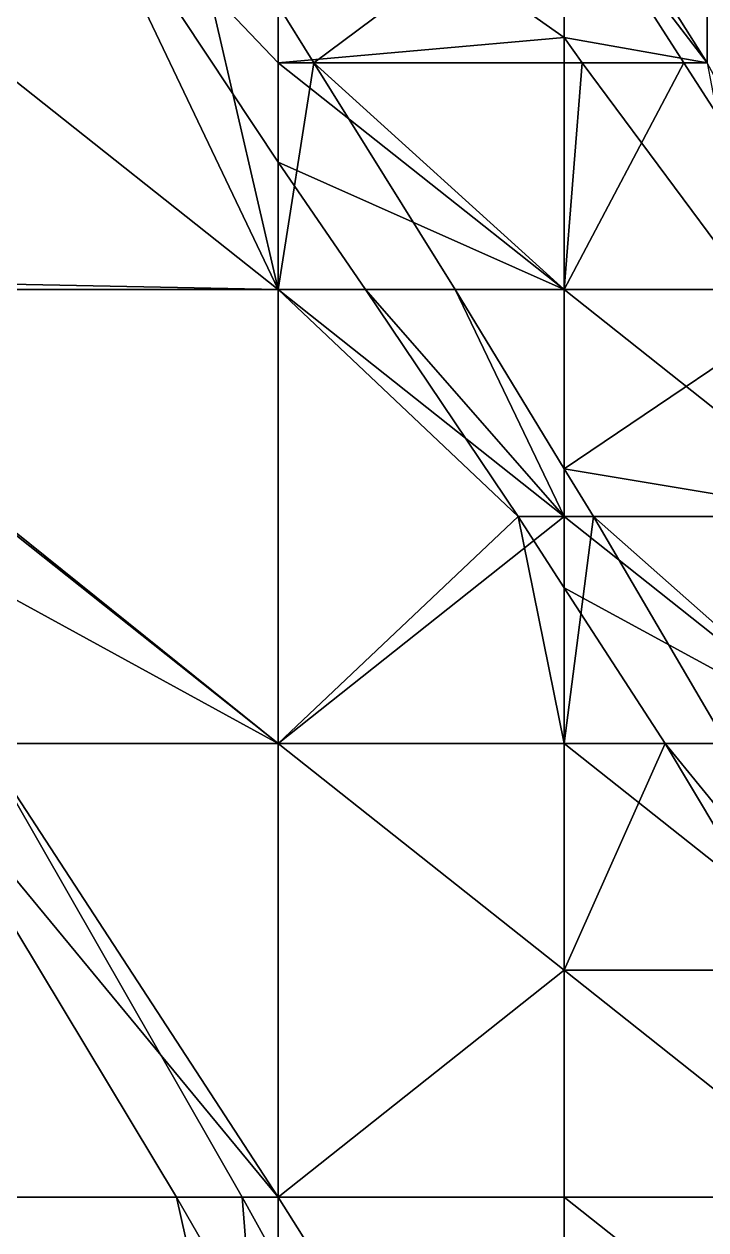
# Model space of a CAD drawing. Extents: x 376891 to 377036, y 6958800 to 6959083.
# Drawn here: x 376941.44 to 376960.51, y 6958944.3 to 6958978.05 of the extents above; entities that cross this region are included whole.
import ezdxf

# ---------------------------------------------------------------- set-up
doc = ezdxf.new("R2010")
doc.units = 0
doc.layers.add('FM2', color=7, linetype='CONTINUOUS')

msp = doc.modelspace()

# ---------------------------------------------------------------- linework, layer by layer
at = {"layer": 'FM2'}
for points in [[(376945.606, 6958983.315, 306.326), (376932.548, 6958983.315, 299.918), (376932.548, 6958970.935, 296.247)], [(376948.548, 6958970.616, 303.937), (376945.606, 6958983.315, 306.326), (376932.548, 6958970.935, 296.247)], [(376948.548, 6958970.616, 305.172), (376932.548, 6958970.616, 297.442), (376932.548, 6958983.315, 301.403)], [(376932.548, 6958983.315, 301.403), (376942.498, 6958983.315, 306.326), (376948.548, 6958970.616, 305.172)], [(376942.498, 6958983.315, 306.326), (376948.548, 6958974.178, 306.326), (376948.548, 6958970.616, 305.172)], [(376948.548, 6958976.965, 307.237), (376948.548, 6958974.178, 306.326), (376942.498, 6958983.315, 306.326)], [(376942.498, 6958983.315, 306.326), (376948.548, 6958983.315, 309.338), (376948.548, 6958976.965, 307.237)], [(376948.548, 6958970.616, 303.937), (376948.548, 6958978.564, 306.326), (376945.606, 6958983.315, 306.326)], [(376956.548, 6958977.671, 311.366), (376948.548, 6958976.965, 307.237), (376948.548, 6958983.315, 309.338)], [(376948.548, 6958983.315, 309.338), (376956.548, 6958983.315, 313.343), (376956.548, 6958977.671, 311.366)], [(376960.548, 6958976.965, 311.685), (376960.548, 6958983.315, 313.711), (376956.548, 6958983.315, 311.72)], [(376960.548, 6958976.965, 311.685), (376956.548, 6958983.315, 311.72), (376956.548, 6958982.184, 311.366)], [(376956.548, 6958983.315, 313.343), (376960.548, 6958983.315, 315.374), (376960.548, 6958976.965, 313.053)], [(376956.548, 6958977.671, 311.366), (376956.548, 6958983.315, 313.343), (376960.548, 6958976.965, 313.053)], [(376948.548, 6958978.564, 306.326), (376949.547, 6958976.965, 306.326), (376956.548, 6958982.184, 311.366)], [(376949.547, 6958976.965, 306.326), (376956.548, 6958976.965, 309.738), (376956.548, 6958982.184, 311.366)], [(376956.548, 6958982.184, 311.366), (376959.893, 6958976.965, 311.366), (376960.548, 6958976.965, 311.685)], [(376959.893, 6958976.965, 311.366), (376956.548, 6958982.184, 311.366), (376956.548, 6958976.965, 309.738)], [(376949.547, 6958976.965, 306.326), (376948.548, 6958978.564, 306.326), (376948.548, 6958970.616, 303.937)], [(376956.548, 6958977.671, 311.366), (376956.548, 6958976.965, 311.121), (376948.548, 6958976.965, 307.237)], [(376960.548, 6958976.965, 313.053), (376957.057, 6958976.965, 311.366), (376956.548, 6958977.671, 311.366)], [(376956.548, 6958976.965, 311.121), (376956.548, 6958977.671, 311.366), (376957.057, 6958976.965, 311.366)], [(376948.548, 6958970.616, 303.937), (376953.498, 6958970.616, 306.326), (376949.547, 6958976.965, 306.326)], [(376948.548, 6958976.965, 307.237), (376956.548, 6958976.965, 311.121), (376956.548, 6958970.616, 308.956)], [(376948.548, 6958974.178, 306.326), (376948.548, 6958976.965, 307.237), (376956.548, 6958970.616, 308.956)], [(376956.548, 6958970.616, 307.798), (376956.548, 6958976.965, 309.738), (376949.547, 6958976.965, 306.326)], [(376949.547, 6958976.965, 306.326), (376953.498, 6958970.616, 306.326), (376956.548, 6958970.616, 307.798)], [(376959.893, 6958976.965, 311.366), (376956.548, 6958976.965, 309.738), (376956.548, 6958970.616, 307.798)], [(376956.548, 6958970.616, 307.798), (376963.982, 6958970.616, 311.366), (376959.893, 6958976.965, 311.366)], [(376956.548, 6958970.616, 308.956), (376956.548, 6958976.965, 311.121), (376957.057, 6958976.965, 311.366)], [(376957.057, 6958976.965, 311.366), (376961.764, 6958970.616, 311.366), (376956.548, 6958970.616, 308.956)], [(376961.764, 6958970.616, 311.366), (376957.057, 6958976.965, 311.366), (376960.548, 6958976.965, 313.053)], [(376960.548, 6958976.965, 311.685), (376959.893, 6958976.965, 311.366), (376963.982, 6958970.616, 311.366)], [(376956.548, 6958970.616, 308.956), (376950.988, 6958970.616, 306.326), (376948.548, 6958974.178, 306.326)], [(376948.548, 6958970.616, 305.172), (376948.548, 6958974.178, 306.326), (376950.988, 6958970.616, 306.326)], [(376932.548, 6958970.935, 296.247), (376932.742, 6958970.616, 296.247), (376948.548, 6958970.616, 303.937)], [(376932.548, 6958970.616, 297.442), (376948.548, 6958970.616, 305.172), (376948.548, 6958957.916, 301.267)], [(376932.548, 6958966.672, 296.247), (376932.548, 6958970.616, 297.442), (376948.548, 6958957.916, 301.267)], [(376948.548, 6958957.916, 300.269), (376948.548, 6958970.616, 303.937), (376932.742, 6958970.616, 296.247)], [(376932.742, 6958970.616, 296.247), (376940.268, 6958957.916, 296.247), (376948.548, 6958957.916, 300.269)], [(376948.548, 6958970.616, 303.937), (376948.548, 6958957.916, 300.269), (376956.548, 6958964.266, 305.935)], [(376953.498, 6958970.616, 306.326), (376948.548, 6958970.616, 303.937), (376956.548, 6958964.266, 305.935)], [(376955.262, 6958964.266, 306.326), (376948.548, 6958957.916, 301.267), (376948.548, 6958970.616, 305.172)], [(376948.548, 6958970.616, 305.172), (376950.988, 6958970.616, 306.326), (376955.262, 6958964.266, 306.326)], [(376950.988, 6958970.616, 306.326), (376956.548, 6958970.616, 308.956), (376956.548, 6958964.266, 306.926)], [(376956.548, 6958964.266, 306.926), (376955.262, 6958964.266, 306.326), (376950.988, 6958970.616, 306.326)], [(376956.548, 6958965.601, 306.326), (376956.548, 6958970.616, 307.798), (376953.498, 6958970.616, 306.326)], [(376956.548, 6958964.266, 305.935), (376956.548, 6958965.601, 306.326), (376953.498, 6958970.616, 306.326)], [(376963.982, 6958970.616, 311.366), (376956.548, 6958970.616, 307.798), (376956.548, 6958965.601, 306.326)], [(376964.548, 6958964.266, 309.753), (376963.982, 6958970.616, 311.366), (376956.548, 6958965.601, 306.326)], [(376964.548, 6958964.266, 310.557), (376956.548, 6958964.266, 306.926), (376956.548, 6958970.616, 308.956)], [(376956.548, 6958970.616, 308.956), (376961.764, 6958970.616, 311.366), (376964.548, 6958964.266, 310.557)], [(376948.548, 6958957.916, 301.267), (376938.05, 6958957.916, 296.247), (376932.548, 6958966.672, 296.247)], [(376956.548, 6958965.601, 306.326), (376957.366, 6958964.266, 306.326), (376964.548, 6958964.266, 309.753)], [(376957.366, 6958964.266, 306.326), (376956.548, 6958965.601, 306.326), (376956.548, 6958964.266, 305.935)], [(376948.548, 6958957.916, 300.269), (376956.548, 6958957.916, 304.141), (376956.548, 6958964.266, 305.935)], [(376955.262, 6958964.266, 306.326), (376956.548, 6958957.916, 305.023), (376948.548, 6958957.916, 301.267)], [(376955.262, 6958964.266, 306.326), (376956.548, 6958964.266, 306.926), (376956.548, 6958962.267, 306.326)], [(376955.262, 6958964.266, 306.326), (376956.548, 6958962.267, 306.326), (376956.548, 6958957.916, 305.023)], [(376957.366, 6958964.266, 306.326), (376956.548, 6958964.266, 305.935), (376956.548, 6958957.916, 304.141)], [(376956.548, 6958957.916, 304.141), (376961.087, 6958957.916, 306.326), (376957.366, 6958964.266, 306.326)], [(376956.548, 6958964.266, 306.926), (376964.548, 6958964.266, 310.557), (376964.548, 6958957.916, 308.698)], [(376956.548, 6958962.267, 306.326), (376956.548, 6958964.266, 306.926), (376964.548, 6958957.916, 308.698)], [(376964.548, 6958957.916, 307.989), (376964.548, 6958964.266, 309.753), (376957.366, 6958964.266, 306.326)], [(376957.366, 6958964.266, 306.326), (376961.087, 6958957.916, 306.326), (376964.548, 6958957.916, 307.989)], [(376964.548, 6958957.916, 308.698), (376959.373, 6958957.916, 306.326), (376956.548, 6958962.267, 306.326)], [(376956.548, 6958957.916, 305.023), (376956.548, 6958962.267, 306.326), (376959.373, 6958957.916, 306.326)], [(376932.548, 6958945.217, 288.899), (376947.536, 6958945.217, 296.247), (376940.268, 6958957.916, 296.247)], [(376938.05, 6958957.916, 296.247), (376945.705, 6958945.217, 296.247), (376932.548, 6958945.217, 289.879)], [(376938.05, 6958957.916, 296.247), (376948.548, 6958957.916, 301.267), (376948.548, 6958945.217, 297.618)], [(376948.548, 6958945.217, 297.618), (376945.705, 6958945.217, 296.247), (376938.05, 6958957.916, 296.247)], [(376948.548, 6958945.217, 296.743), (376948.548, 6958957.916, 300.269), (376940.268, 6958957.916, 296.247)], [(376940.268, 6958957.916, 296.247), (376947.536, 6958945.217, 296.247), (376948.548, 6958945.217, 296.743)], [(376948.548, 6958957.916, 300.269), (376948.548, 6958945.217, 296.743), (376956.548, 6958951.567, 302.391)], [(376956.548, 6958951.567, 302.391), (376956.548, 6958957.916, 304.141), (376948.548, 6958957.916, 300.269)], [(376956.548, 6958951.567, 303.211), (376948.548, 6958945.217, 297.618), (376948.548, 6958957.916, 301.267)], [(376948.548, 6958957.916, 301.267), (376956.548, 6958957.916, 305.023), (376956.548, 6958951.567, 303.211)], [(376956.548, 6958957.916, 304.141), (376956.548, 6958951.567, 302.391), (376964.548, 6958951.567, 306.293)], [(376964.548, 6958951.567, 306.293), (376961.087, 6958957.916, 306.326), (376956.548, 6958957.916, 304.141)], [(376956.548, 6958951.567, 303.211), (376956.548, 6958957.916, 305.023), (376959.373, 6958957.916, 306.326)], [(376959.373, 6958957.916, 306.326), (376963.171, 6958951.567, 306.326), (376956.548, 6958951.567, 303.211)], [(376959.373, 6958957.916, 306.326), (376964.548, 6958957.916, 308.698), (376964.548, 6958951.567, 306.972)], [(376964.548, 6958951.567, 306.972), (376963.171, 6958951.567, 306.326), (376959.373, 6958957.916, 306.326)], [(376948.548, 6958945.217, 296.743), (376956.548, 6958945.217, 300.678), (376956.548, 6958951.567, 302.391)], [(376956.548, 6958951.567, 303.211), (376956.548, 6958945.217, 301.466), (376948.548, 6958945.217, 297.618)], [(376964.548, 6958945.217, 304.628), (376964.548, 6958951.567, 306.293), (376956.548, 6958951.567, 302.391)], [(376956.548, 6958951.567, 302.391), (376956.548, 6958945.217, 300.678), (376964.548, 6958945.217, 304.628)], [(376964.548, 6958945.217, 305.307), (376956.548, 6958945.217, 301.466), (376956.548, 6958951.567, 303.211)], [(376956.548, 6958951.567, 303.211), (376963.171, 6958951.567, 306.326), (376964.548, 6958945.217, 305.307)], [(376932.548, 6958945.217, 288.899), (376932.548, 6958932.518, 285.356), (376948.548, 6958932.518, 293.275)], [(376948.548, 6958932.518, 293.275), (376947.536, 6958945.217, 296.247), (376932.548, 6958945.217, 288.899)], [(376948.548, 6958932.518, 294.083), (376932.548, 6958932.518, 286.232), (376932.548, 6958945.217, 289.879)], [(376932.548, 6958945.217, 289.879), (376945.705, 6958945.217, 296.247), (376948.548, 6958932.518, 294.083)], [(376945.705, 6958945.217, 296.247), (376948.548, 6958945.217, 297.618), (376948.548, 6958940.283, 296.247)], [(376945.705, 6958945.217, 296.247), (376948.548, 6958940.283, 296.247), (376948.548, 6958932.518, 294.083)], [(376948.548, 6958943.4, 296.247), (376948.548, 6958945.217, 296.743), (376947.536, 6958945.217, 296.247)], [(376948.548, 6958932.518, 293.275), (376948.548, 6958943.4, 296.247), (376947.536, 6958945.217, 296.247)], [(376948.548, 6958945.217, 296.743), (376948.548, 6958943.4, 296.247), (376956.548, 6958932.518, 297.256)], [(376956.548, 6958932.518, 297.256), (376956.548, 6958945.217, 300.678), (376948.548, 6958945.217, 296.743)], [(376956.548, 6958932.518, 298.018), (376948.548, 6958940.283, 296.247), (376948.548, 6958945.217, 297.618)], [(376948.548, 6958945.217, 297.618), (376956.548, 6958945.217, 301.466), (376956.548, 6958932.518, 298.018)], [(376964.548, 6958938.868, 302.956), (376964.548, 6958945.217, 304.628), (376956.548, 6958945.217, 300.678)], [(376956.548, 6958932.518, 297.256), (376964.548, 6958938.868, 302.956), (376956.548, 6958945.217, 300.678)], [(376956.548, 6958945.217, 301.466), (376964.548, 6958945.217, 305.307), (376964.548, 6958938.868, 303.65)], [(376956.548, 6958945.217, 301.466), (376964.548, 6958938.868, 303.65), (376956.548, 6958932.518, 298.018)]]:
    msp.add_3dface(points, dxfattribs=at)

doc.saveas('drawing.dxf')
